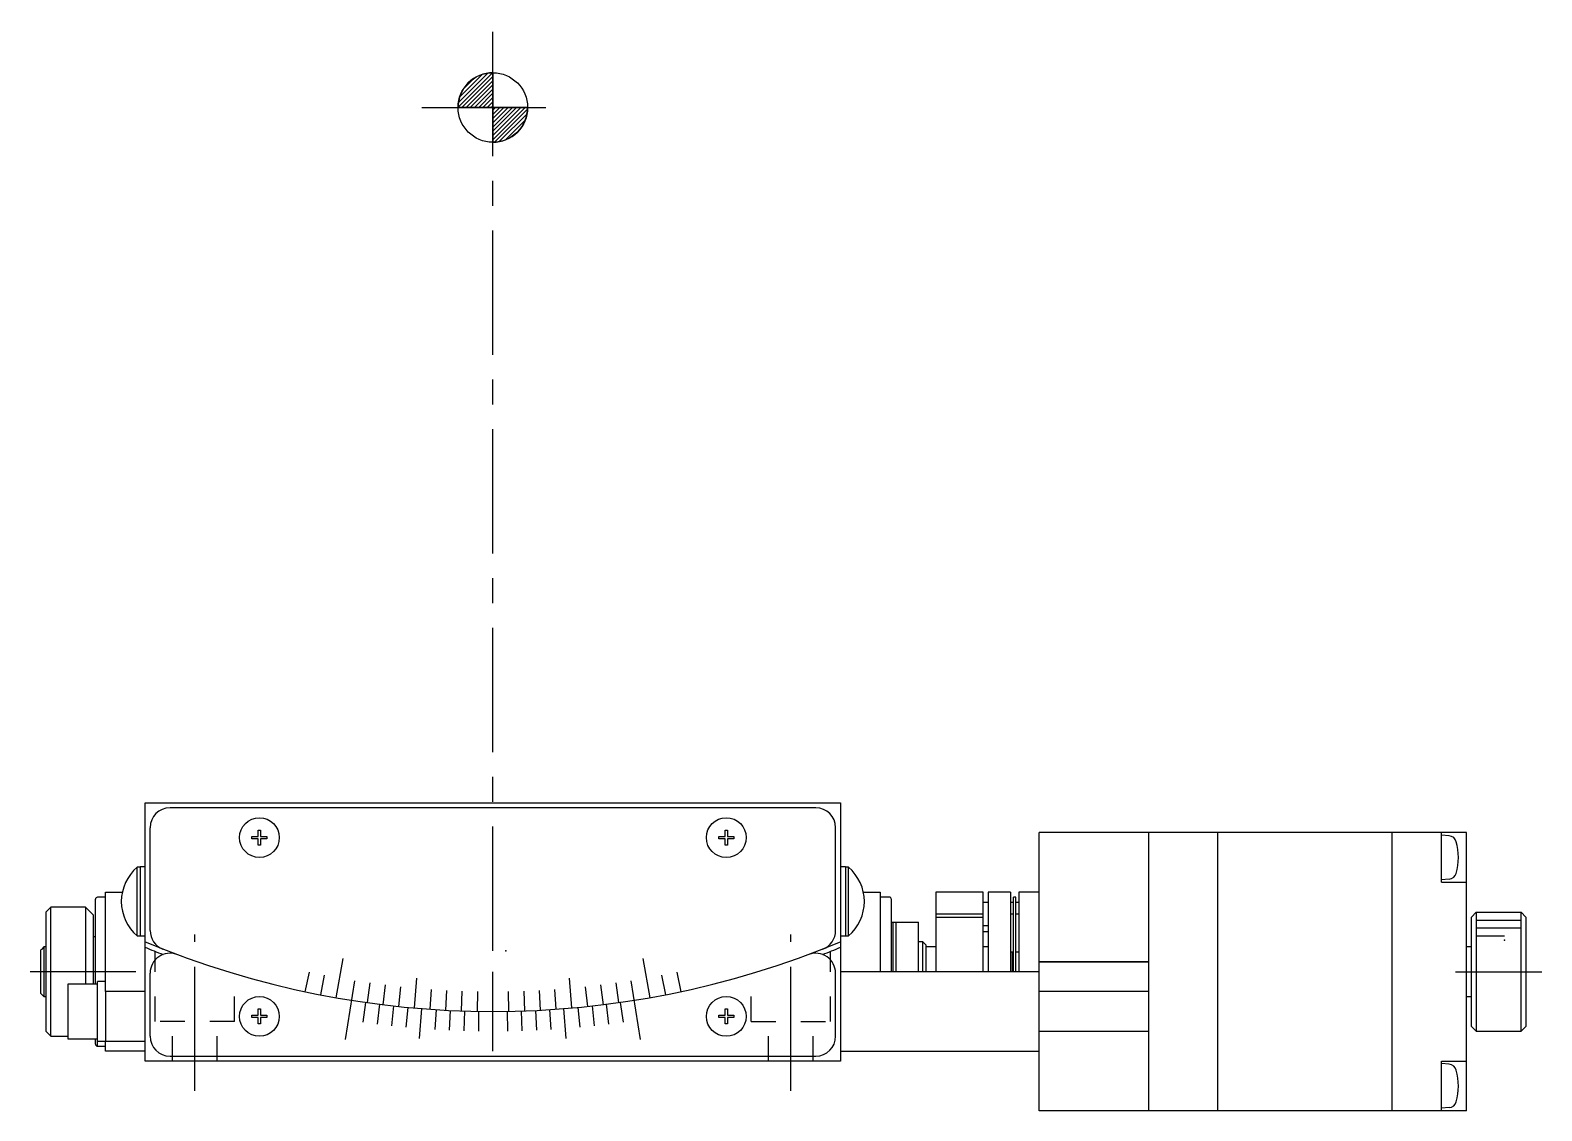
# Model space of a CAD drawing. Extents: x 58 to 434, y 12 to 289.
# Drawn here: x 119.4 to 271.5, y 12.6 to 121.4 of the extents above; entities that cross this region are included whole.
import ezdxf

# ---------------------------------------------------------------- set-up
doc = ezdxf.new("R2010")
doc.units = 0
doc.header["$LTSCALE"] = 10
doc.linetypes.add('CENTER', pattern=[2, 1.25, -0.25, 0.25, -0.25])
doc.linetypes.add('DOT', pattern=[0.5, 0.25, -0.25])
doc.layers.get('0').update_dxf_attribs({"linetype": 'CONTINUOUS'})

# ---------------------------------------------------------------- blocks, each defined once
blk = doc.blocks.new('AID1661H')
at = {"color": 132, "linetype": 'CONTINUOUS'}
for p, q in [((162.429908, 113.63954), (165.881196, 117.090828)), ((162.466706, 114.100602), (165.420134, 117.05403)), ((162.594173, 114.652334), (164.868402, 116.926563)), ((162.805958, 113.591326), (165.92941, 116.714778)), ((162.957471, 115.439895), (164.080841, 116.563265)), ((163.230222, 113.591326), (165.92941, 116.290514)), ((163.654487, 113.591326), (165.92941, 115.866249)), ((164.078751, 113.591326), (165.92941, 115.441985)), ((164.503015, 113.591326), (165.92941, 115.017721)), ((164.927279, 113.591326), (165.92941, 114.593457)), ((165.351543, 113.591326), (165.92941, 114.169193)), ((165.775807, 113.591326), (165.92941, 113.744929))]:
    blk.add_line(p, q, dxfattribs=at)
blk = doc.blocks.new('AID1663H')
at = {"color": 132, "linetype": 'CONTINUOUS'}
for p, q in [((165.92941, 113.320665), (166.200071, 113.591326)), ((165.92941, 112.896401), (166.624335, 113.591326)), ((165.92941, 112.472137), (167.048599, 113.591326)), ((165.92941, 112.047873), (167.472863, 113.591326)), ((165.92941, 111.623609), (167.897127, 113.591326)), ((165.92941, 111.199345), (168.321391, 113.591326)), ((165.92941, 110.775081), (168.745655, 113.591326)), ((165.92941, 110.350817), (169.169919, 113.591326)), ((166.098435, 110.095578), (169.425158, 113.422301)), ((166.57935, 110.152229), (169.368507, 112.941386)), ((167.170248, 110.318863), (169.201873, 112.350488)), ((168.226418, 110.950768), (168.569968, 111.294318))]:
    blk.add_line(p, q, dxfattribs=at)

msp = doc.modelspace()

# ---------------------------------------------------------------- linework, layer by layer
at = {"color": 4, "linetype": 'CENTER'}
for p, q in [((165.92941, 28.703179), (165.92941, 121.370361)), ((158.767595, 113.591326), (172.167462, 113.591326)), ((135.92941, 14.591326), (135.92941, 30.321145)), ((195.92941, 14.591326), (195.92941, 30.321145)), ((129.99941, 26.591326), (119.35941, 26.591326)), ((262.83941, 26.591326), (271.51941, 26.591326))]:
    msp.add_line(p, q, dxfattribs=at)
at = {"color": 4, "linetype": 'CONTINUOUS'}
for p, q in [((165.92941, 117.091326), (165.92941, 113.591326)), ((165.92941, 113.591326), (162.42941, 113.591326)), ((165.92941, 113.591326), (165.92941, 110.091326)), ((169.42941, 113.591326), (165.92941, 113.591326)), ((238.91941, 12.591326), (238.91941, 40.591326)), ((256.42941, 40.591326), (256.42941, 12.591326)), ((130.12941, 30.204788), (130.12941, 37.104788)), ((201.72941, 30.204788), (201.72941, 37.104788)), ((264.92941, 32.591326), (264.92941, 20.591326)), ((269.42941, 20.591326), (269.42941, 32.591326)), ((264.92941, 31.791326), (269.42941, 31.791326)), ((264.92941, 30.991326), (269.42941, 30.991326)), ((120.72941, 29.091326), (120.72941, 24.091326)), ((209.22941, 26.591326), (209.22941, 29.591326)), ((264.925757, 30.191324), (267.751872, 30.191324)), ((150.822018, 27.913052), (150.127426, 23.97382)), ((181.0368, 27.913052), (181.731394, 23.97382)), ((147.42527, 26.53619), (147.009446, 24.579894)), ((148.947408, 26.226506), (148.56579, 24.263252)), ((158.259704, 25.926192), (157.998236, 22.937608)), ((165.92941, 18.591326), (165.92941, 26.591326)), ((173.599114, 25.926192), (173.860582, 22.937608)), ((182.91141, 26.226506), (183.293028, 24.263252)), ((184.43355, 26.53619), (184.849374, 24.579894)), ((152.006742, 25.687064), (151.068136, 19.760934)), ((153.543004, 25.457468), (153.264658, 23.476932)), ((155.083038, 25.254718), (154.8393, 23.269626)), ((156.626376, 25.078878), (156.41732, 23.089834)), ((159.721084, 24.808126), (159.58157, 22.812998)), ((161.27151, 24.713298), (161.166838, 22.716038)), ((162.823354, 24.645542), (162.753556, 22.64676)), ((164.376146, 24.604882), (164.34124, 22.605186)), ((167.482674, 24.604882), (167.517578, 22.605186)), ((169.035464, 24.645542), (169.105264, 22.64676)), ((170.58731, 24.713298), (170.691982, 22.716038)), ((172.137736, 24.808126), (172.277248, 22.812998)), ((175.232442, 25.078878), (175.4415, 23.089834)), ((176.775782, 25.254718), (177.01952, 23.269626)), ((178.315816, 25.457468), (178.594162, 23.476932)), ((180.790684, 19.760934), (179.852076, 25.687064)), ((153.107398, 23.499174), (152.825594, 21.519126)), ((154.524086, 23.308888), (154.273418, 21.324658)), ((155.943588, 23.14088), (155.724118, 21.152958)), ((157.365552, 22.995188), (157.177336, 21.004064)), ((158.554254, 19.881096), (158.789632, 22.871848)), ((173.304564, 19.881096), (173.069188, 22.871848)), ((174.493266, 22.995188), (174.681482, 21.004064)), ((175.915232, 23.14088), (176.1347, 21.152958)), ((177.334734, 23.308888), (177.5854, 21.324658)), ((178.751422, 23.499174), (179.033224, 21.519126)), ((160.215472, 22.770894), (160.089892, 20.77484)), ((161.642722, 22.692348), (161.54851, 20.694568)), ((163.07103, 22.63623), (163.008208, 20.637216)), ((164.500044, 22.602552), (164.468628, 20.6028)), ((167.358776, 22.602552), (167.39019, 20.6028)), ((168.787788, 22.63623), (168.85061, 20.637216)), ((170.216096, 22.692348), (170.31031, 20.694568)), ((171.643346, 22.770894), (171.768928, 20.77484))]:
    msp.add_line(p, q, dxfattribs=at)
at = {"color": 7, "linetype": 'CONTINUOUS'}
for p, q in [((130.92941, 17.591326), (130.92941, 43.591326)), ((130.92941, 43.591326), (200.92941, 43.591326)), ((198.42941, 43.091326), (133.42941, 43.091326)), ((200.92941, 43.591326), (200.92941, 17.591326)), ((131.42941, 30.73754), (131.42941, 41.091326)), ((200.42941, 30.73754), (200.42941, 41.091326)), ((141.67941, 39.966326), (141.67941, 40.216326)), ((141.67941, 40.216326), (142.30441, 40.216326)), ((142.30441, 39.966326), (141.67941, 39.966326)), ((142.30441, 40.216326), (142.30441, 40.841326)), ((142.30441, 40.841326), (142.55441, 40.841326)), ((142.30441, 39.341326), (142.30441, 39.966326)), ((142.55441, 40.841326), (142.55441, 40.216326)), ((142.55441, 40.216326), (143.17941, 40.216326)), ((142.55441, 39.966326), (142.55441, 39.341326)), ((143.17941, 39.966326), (142.55441, 39.966326)), ((143.17941, 40.216326), (143.17941, 39.966326)), ((188.67941, 40.216326), (189.30441, 40.216326)), ((188.67941, 39.966326), (188.67941, 40.216326)), ((189.30441, 39.966326), (188.67941, 39.966326)), ((189.30441, 40.841326), (189.55441, 40.841326)), ((189.30441, 40.216326), (189.30441, 40.841326)), ((189.30441, 39.341326), (189.30441, 39.966326)), ((189.55441, 40.841326), (189.55441, 40.216326)), ((189.55441, 40.216326), (190.17941, 40.216326)), ((189.55441, 39.966326), (189.55441, 39.341326)), ((190.17941, 39.966326), (189.55441, 39.966326)), ((190.17941, 40.216326), (190.17941, 39.966326)), ((220.92941, 12.591326), (220.92941, 40.591326)), ((263.92941, 40.591326), (220.92941, 40.591326)), ((231.92941, 40.591326), (231.92941, 12.591326)), ((261.42941, 35.591326), (261.42941, 40.591326)), ((262.19686, 40.274183), (261.42941, 40.341326)), ((263.92941, 12.591326), (263.92941, 40.591326)), ((142.55441, 39.341326), (142.30441, 39.341326)), ((189.55441, 39.341326), (189.30441, 39.341326)), ((130.42941, 37.104788), (130.12941, 37.104788)), ((130.42941, 37.154788), (130.42941, 37.104788)), ((130.42941, 37.154788), (130.42941, 30.154788)), ((130.92941, 37.154788), (130.42941, 37.154788)), ((201.42941, 37.154788), (200.92941, 37.154788)), ((201.42941, 37.154788), (201.42941, 30.154788)), ((201.72941, 37.104788), (201.42941, 37.104788)), ((262.211399, 35.909741), (261.42941, 35.841326)), ((261.42941, 35.591326), (263.92941, 35.591326)), ((125.92941, 25.341326), (125.92941, 33.891326)), ((126.92941, 34.091326), (126.12941, 34.091326)), ((126.92941, 34.591326), (128.627508, 34.591326)), ((126.92941, 24.591326), (126.92941, 34.591326)), ((203.23131, 34.591326), (204.92941, 34.591326)), ((204.92941, 34.591326), (204.92941, 26.591326)), ((205.87941, 34.091326), (204.92941, 34.091326)), ((206.02941, 33.941326), (206.02941, 26.591326)), ((210.52941, 34.591326), (210.52941, 26.591326)), ((215.27941, 34.591326), (210.52941, 34.591326)), ((215.27941, 26.591326), (215.27941, 34.591326)), ((215.77941, 33.543196), (215.27941, 33.543196)), ((215.77941, 34.591326), (215.77941, 26.591326)), ((218.02941, 34.591326), (215.77941, 34.591326)), ((218.02941, 34.591326), (218.02941, 26.591326)), ((218.32941, 33.543196), (218.02941, 33.543196)), ((218.32941, 26.591326), (218.32941, 34.091326)), ((218.57941, 34.091326), (218.32941, 34.091326)), ((218.57941, 26.591326), (218.57941, 34.091326)), ((218.87941, 33.543196), (218.57941, 33.543196)), ((218.87941, 34.591326), (218.87941, 26.591326)), ((220.92941, 34.591326), (218.87941, 34.591326)), ((121.42941, 33.091326), (120.92941, 32.591326)), ((120.92941, 32.591326), (120.92941, 26.591326)), ((121.42941, 20.091326), (121.42941, 33.091326)), ((124.92941, 33.091326), (121.42941, 33.091326)), ((124.92941, 33.091326), (124.92941, 25.341326)), ((125.72941, 32.291326), (124.92941, 33.091326)), ((125.72941, 25.341326), (125.72941, 32.291326)), ((210.52941, 32.422194), (215.27941, 32.422194)), ((210.52941, 32.06864), (215.27941, 32.06864)), ((218.32941, 32.380414), (218.02941, 32.380414)), ((218.87941, 32.380414), (218.57941, 32.380414)), ((264.92941, 32.591326), (264.42941, 32.091326)), ((264.42941, 26.591326), (264.42941, 32.091326)), ((264.92941, 32.591326), (269.42941, 32.591326)), ((269.92941, 32.091326), (269.42941, 32.591326)), ((269.92941, 32.091326), (269.92941, 21.091326)), ((206.02941, 31.591326), (208.77941, 31.591326)), ((206.22941, 26.591326), (206.22941, 31.591326)), ((206.52941, 26.591326), (206.52941, 31.591326)), ((208.77941, 26.591326), (208.77941, 31.591326)), ((215.27941, 31.253488), (215.77941, 31.253488)), ((215.27941, 30.654338), (215.77941, 30.654338)), ((120.72941, 29.091326), (120.47941, 28.841326)), ((120.92941, 29.091326), (120.72941, 29.091326)), ((125.92941, 30.091326), (125.72941, 30.091326)), ((130.12941, 30.204788), (130.42941, 30.204788)), ((130.42941, 30.204788), (130.42941, 30.154788)), ((130.92941, 30.154788), (130.42941, 30.154788)), ((130.92941, 17.591326), (130.92941, 29.004358)), ((201.42941, 30.154788), (200.92941, 30.154788)), ((200.92941, 29.520572), (200.92941, 29.004358)), ((200.92941, 29.004358), (200.92941, 17.591326)), ((201.42941, 30.204788), (201.72941, 30.204788)), ((209.22941, 29.591326), (208.779428, 29.591326)), ((209.52941, 29.291326), (209.22941, 29.591326)), ((209.52941, 29.291326), (209.52941, 26.591326)), ((210.52941, 29.091326), (209.52941, 29.091326)), ((215.77941, 29.091326), (215.27941, 29.091326)), ((264.42941, 29.091326), (263.92941, 29.091326)), ((120.47941, 28.841326), (120.42941, 28.791326)), ((120.42941, 24.391326), (120.42941, 28.791326)), ((218.02941, 28.580414), (218.32941, 28.580414)), ((218.22941, 26.591326), (218.22941, 28.580414)), ((218.57941, 28.580414), (218.87941, 28.580414)), ((220.92941, 27.591326), (231.92941, 27.591326)), ((231.92941, 27.591326), (220.92941, 27.591326)), ((120.92941, 26.591326), (120.92941, 20.591326)), ((131.42941, 20.091326), (131.42941, 26.454938)), ((200.42941, 20.091326), (200.42941, 26.454938)), ((220.92941, 26.591326), (200.92941, 26.591326)), ((264.42941, 21.091326), (264.42941, 26.591326)), ((120.42941, 24.391326), (120.47941, 24.341326)), ((123.12941, 25.341326), (123.12941, 22.591326)), ((126.12941, 25.341326), (123.12941, 25.341326)), ((126.12941, 22.591326), (126.12941, 25.591326)), ((126.92941, 25.591326), (126.12941, 25.591326)), ((130.92941, 24.591326), (126.92941, 24.591326)), ((126.92941, 24.591326), (126.92941, 19.591326)), ((231.92941, 24.591326), (220.92941, 24.591326)), ((120.47941, 24.341326), (120.72941, 24.091326)), ((120.72941, 24.091326), (120.92941, 24.091326)), ((142.30441, 22.841326), (142.55441, 22.841326)), ((142.30441, 22.216326), (142.30441, 22.841326)), ((142.55441, 22.841326), (142.55441, 22.216326)), ((189.30441, 22.841326), (189.55441, 22.841326)), ((189.30441, 22.216326), (189.30441, 22.841326)), ((189.55441, 22.841326), (189.55441, 22.216326)), ((263.92941, 24.091326), (264.42941, 24.091326)), ((123.12941, 22.591326), (123.12941, 19.841326)), ((126.12941, 19.591326), (126.12941, 22.591326)), ((141.67941, 21.966326), (141.67941, 22.216326)), ((141.67941, 22.216326), (142.30441, 22.216326)), ((142.30441, 21.966326), (141.67941, 21.966326)), ((142.30441, 21.341326), (142.30441, 21.966326)), ((142.55441, 21.341326), (142.30441, 21.341326)), ((142.55441, 22.216326), (143.17941, 22.216326)), ((142.55441, 21.966326), (142.55441, 21.341326)), ((143.17941, 21.966326), (142.55441, 21.966326)), ((143.17941, 22.216326), (143.17941, 21.966326)), ((188.67941, 22.216326), (189.30441, 22.216326)), ((188.67941, 21.966326), (188.67941, 22.216326)), ((189.30441, 21.966326), (188.67941, 21.966326)), ((189.30441, 21.341326), (189.30441, 21.966326)), ((189.55441, 21.341326), (189.30441, 21.341326)), ((189.55441, 22.216326), (190.17941, 22.216326)), ((189.55441, 21.966326), (189.55441, 21.341326)), ((190.17941, 21.966326), (189.55441, 21.966326)), ((190.17941, 22.216326), (190.17941, 21.966326)), ((120.92941, 20.591326), (121.42941, 20.091326)), ((121.42941, 20.091326), (123.12941, 20.091326)), ((123.12941, 19.841326), (126.12941, 19.841326)), ((125.92941, 19.291326), (125.92941, 19.841326)), ((220.92941, 20.591326), (231.92941, 20.591326)), ((264.42941, 21.091326), (264.92941, 20.591326)), ((264.92941, 20.591326), (269.42941, 20.591326)), ((269.42941, 20.591326), (269.92941, 21.091326)), ((126.12941, 19.091326), (126.12941, 19.591326)), ((126.12941, 19.591326), (126.92941, 19.591326)), ((126.12941, 19.091326), (126.92941, 19.091326)), ((126.92941, 19.591326), (130.92941, 19.591326)), ((126.92941, 18.591326), (126.92941, 19.591326)), ((130.92941, 18.591326), (126.92941, 18.591326)), ((200.92941, 18.591326), (220.92941, 18.591326)), ((200.92941, 17.591326), (130.92941, 17.591326)), ((200.92941, 17.591326), (130.92941, 17.591326)), ((133.42941, 18.091326), (198.42941, 18.091326)), ((261.42941, 17.591326), (263.92941, 17.591326)), ((261.42941, 12.591326), (261.42941, 17.591326)), ((262.19686, 17.274183), (261.42941, 17.341326)), ((263.92941, 12.591326), (220.92941, 12.591326)), ((262.211399, 12.909741), (261.42941, 12.841326))]:
    msp.add_line(p, q, dxfattribs=at)
at = {"color": 4, "linetype": 'DOT'}
for p, q in [((131.92941, 21.591326), (131.92941, 28.642813)), ((199.92941, 21.591326), (199.92941, 28.642813)), ((139.92941, 21.591326), (139.92941, 25.863053)), ((191.92941, 21.591326), (191.92941, 25.863053)), ((139.92941, 21.591326), (131.92941, 21.591326)), ((133.67941, 17.591326), (133.67941, 21.591326)), ((138.17941, 17.591326), (138.17941, 21.591326)), ((191.92941, 21.591326), (199.92941, 21.591326)), ((193.67941, 17.591326), (193.67941, 21.591326)), ((198.17941, 17.591326), (198.17941, 21.591326))]:
    msp.add_line(p, q, dxfattribs=at)
at = {"color": 4, "linetype": 'CONTINUOUS'}
msp.add_circle((165.92941, 113.591326), 3.5, dxfattribs=at)
at = {"color": 7, "linetype": 'CONTINUOUS'}
for centre in [(142.42941, 40.091326), (189.42941, 40.091326), (142.42941, 22.091326), (189.42941, 22.091326)]:
    msp.add_circle(centre, 2, dxfattribs=at)
at = {"color": 4, "linetype": 'CONTINUOUS'}
for centre, start, end in [((165.929407, 113.591329), 89.9999572, 180.0000428), ((165.929413, 113.591323), 269.9999572, 0.0000428)]:
    msp.add_arc(centre, 3.499997, start, end, dxfattribs=at)
at = {"color": 7, "linetype": 'CONTINUOUS'}
for centre, radius, start, end in [((133.42941, 41.091326), 2, 90, 180), ((198.42941, 41.091326), 2, 0, 90), ((262.125306, 39.456322), 0.820985, 15.281572, 85), ((257.12941, 38.091326), 6, 344.557284, 15.281572), ((133.04894, 33.654788), 4.519532, 130.239237, 229.760734), ((198.809878, 33.654788), 4.519532, 310.239266, 49.760729), ((262.141675, 36.706697), 0.8, 275, 344.557284), ((126.12941, 33.891326), 0.2, 90, 180), ((205.87941, 33.941326), 0.15, 0, 90), ((133.42941, 30.73754), 2, 180, 248.582045), ((198.42941, 30.73754), 2, 291.417955, 0), ((165.92941, 113.591326), 91, 247.380135, 292.619865), ((165.92941, 113.591326), 91.5, 247.510528, 248.723904), ((165.92941, 113.591326), 91.5, 291.276096, 292.489472), ((133.42941, 26.454938), 2, 69.545565, 180), ((198.42941, 26.454938), 2, 0, 110.454435), ((133.42941, 20.091326), 2, 180, 270), ((198.42941, 20.091326), 2, 270, 0), ((126.12941, 19.291326), 0.2, 180, 270), ((262.125306, 16.456322), 0.820985, 15.281572, 85), ((257.12941, 15.091326), 6, 344.557284, 15.281572), ((262.141675, 13.706697), 0.8, 275, 344.557284)]:
    msp.add_arc(centre, radius, start, end, dxfattribs=at)
at = {"color": 7}
for p in [(267.751872, 29.774478), (167.232514, 28.703179)]:
    msp.add_point(p, dxfattribs=at)

# ---------------------------------------------------------------- block references
for name in ['AID1661H', 'AID1663H']:
    msp.add_blockref(name, (0, 0))

doc.saveas('drawing.dxf')
